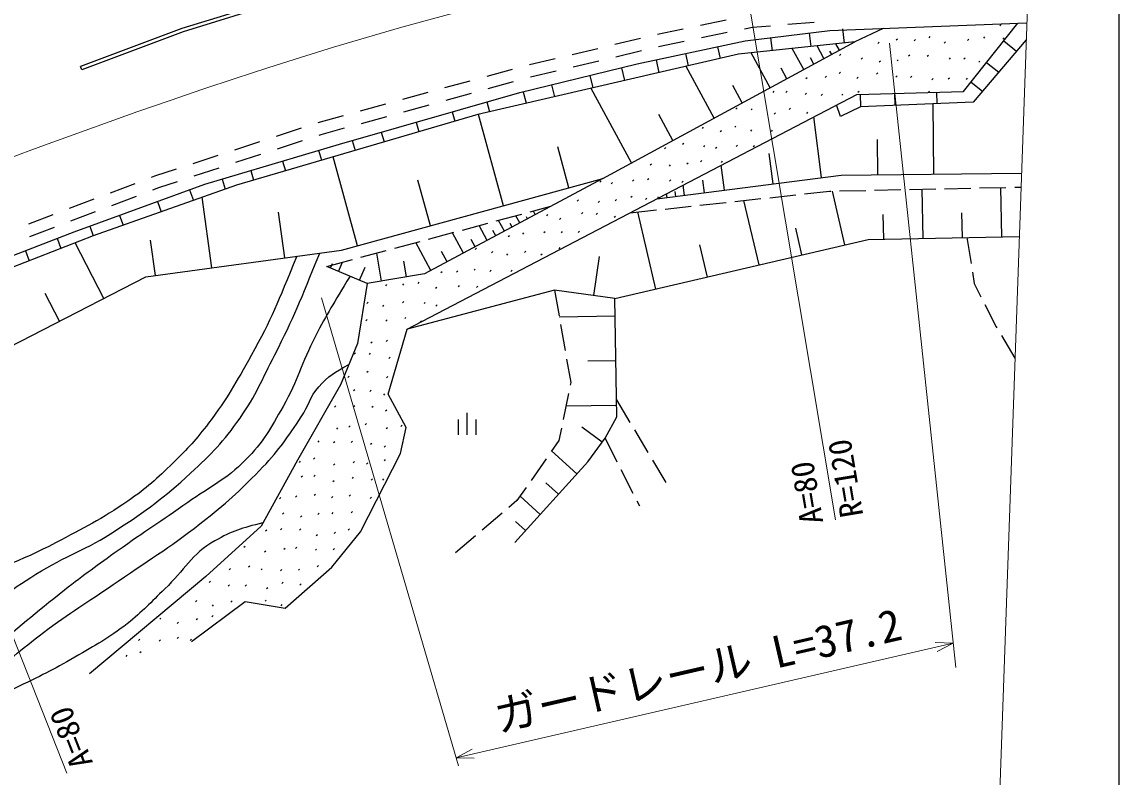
# Model space of a CAD drawing. Units: millimetres, scale not verified. Extents: x 40000 to 680000, y 20000 to 380000.
# Drawn here: x 516418 to 579000, y 259125 to 302174 of the extents above; entities that cross this region are included whole.
import ezdxf
from ezdxf.enums import TextEntityAlignment as Align

# ---------------------------------------------------------------- set-up
doc = ezdxf.new("R2010")
doc.units = ezdxf.units.MM
doc.header["$LTSCALE"] = 1000
doc.linetypes.add('CHAIN', pattern=[18.5, 12, -1.5, 3.5, -1.5])
for name, color, linetype, lineweight in [('M-BGD', 7, 'Continuous', 25), ('M-BMK', 2, 'CHAIN', 13), ('M-STR-STRD', 7, 'Continuous', 13), ('M-TTL-BAND', 7, 'Continuous', 25)]:
    doc.layers.add(name, color=color, linetype=linetype, lineweight=lineweight)
doc.styles.add('ＭＳ ゴシック', font='')
doc.styles.get('ＭＳ ゴシック').set_extended_font_data('MS Gothic')

msp = doc.modelspace()

# ---------------------------------------------------------------- linework, layer by layer
at = {"layer": 'M-BGD'}
for p, q in [((531389, 303404), (525610, 301610)), ((555116, 301985), (556585, 302286)), ((553031, 301558), (554136, 301784)), ((557626, 301785), (558097, 301881)), ((557666, 301091), (562510, 301689)), ((558097, 301881), (559113, 301962)), ((560110, 302041), (561605, 302160)), ((562510, 301689), (573742, 302126)), ((563223, 301777), (563322, 300972)), ((565552, 301808), (563926, 301036)), ((569086, 301942), (569089, 301945)), ((570131, 298206), (573218, 302106)), ((572208, 301956), (572279, 302027)), ((525610, 301610), (519831, 299443)), ((549555, 293252), (563926, 301036)), ((550235, 300899), (551695, 301243)), ((551515, 299784), (557666, 301091)), ((552669, 301472), (553031, 301558)), ((553181, 300874), (554197, 301082)), ((555177, 301283), (556647, 301584)), ((563926, 301036), (557285, 300329)), ((559118, 301270), (559209, 300534)), ((561331, 301544), (561427, 300770)), ((565244, 300953), (565314, 301023)), ((566293, 301148), (566364, 301218)), ((567319, 301099), (567389, 301169)), ((568160, 301266), (568230, 301336)), ((569030, 300968), (569101, 301039)), ((570353, 301114), (570424, 301184)), ((573708, 301153), (570675, 297607)), ((571281, 301250), (571352, 301321)), ((572375, 301191), (572445, 301262)), ((572418, 301096), (573158, 300510)), ((547802, 300325), (549262, 300669)), ((550298, 300194), (551757, 300538)), ((552731, 300768), (553181, 300874)), ((556101, 300758), (556243, 300088)), ((559090, 298417), (558013, 300406)), ((561010, 299457), (560360, 300656)), ((562167, 300084), (561775, 300807)), ((562607, 300322), (562509, 300503)), ((563046, 300560), (562850, 300922)), ((557285, 300329), (542424, 296899)), ((544819, 298151), (551515, 299784)), ((545369, 299751), (546829, 300096)), ((547864, 299621), (549324, 299965)), ((552593, 300013), (552748, 299282)), ((554269, 300369), (554418, 299667)), ((561588, 299770), (561392, 300132)), ((563056, 300270), (563126, 300340)), ((564297, 300061), (564368, 300132)), ((565318, 299893), (565389, 299964)), ((566336, 299949), (566407, 300020)), ((566995, 300238), (567065, 300309)), ((568061, 300216), (568131, 300287)), ((569323, 300051), (569393, 300122)), ((570155, 300064), (570225, 300135)), ((570997, 299877), (571067, 299948)), ((571441, 299860), (572134, 299312)), ((519831, 299443), (519761, 299630)), ((542957, 299093), (544404, 299491)), ((545431, 299047), (546891, 299391)), ((550610, 299563), (550789, 298829)), ((555908, 296693), (554310, 299642)), ((560050, 298937), (559725, 299537)), ((563042, 299236), (563113, 299307)), ((565160, 299199), (565231, 299270)), ((540547, 298429), (541993, 298827)), ((543020, 298384), (544467, 298782)), ((546634, 298594), (546801, 297909)), ((548814, 299126), (548988, 298414)), ((557499, 297555), (556960, 298550)), ((561131, 298943), (561202, 299014)), ((562237, 299004), (562308, 299075)), ((564044, 298950), (564114, 299021)), ((566267, 299029), (566338, 299100)), ((567100, 299004), (567171, 299075)), ((568326, 298880), (568397, 298950)), ((569256, 298924), (569326, 298995)), ((570289, 298897), (570360, 298968)), ((570558, 298745), (571209, 298231)), ((534531, 295212), (544819, 298151)), ((538136, 297766), (539583, 298164)), ((538396, 284651), (564034, 298042)), ((540610, 297721), (542056, 298119)), ((545017, 298199), (545179, 297535)), ((551189, 294137), (548886, 298390)), ((559261, 298156), (559331, 298227)), ((560001, 298161), (560071, 298231)), ((561098, 298046), (561169, 298116)), ((562016, 297981), (562087, 298052)), ((563183, 297993), (563253, 298063)), ((564034, 298042), (570131, 298206)), ((564101, 298166), (564172, 298237)), ((564233, 298048), (564252, 297335)), ((566199, 298100), (566218, 297418)), ((568123, 298166), (568194, 298237)), ((568591, 298164), (568608, 297519)), ((535726, 297103), (537172, 297501)), ((538200, 297058), (539646, 297456)), ((542936, 297613), (543096, 297054)), ((557149, 297198), (557220, 297269)), ((563109, 296790), (562889, 297444)), ((564252, 297335), (563109, 296790)), ((570675, 297607), (564252, 297335)), ((568441, 293500), (568398, 297510)), ((542424, 296899), (528652, 292871)), ((533316, 296440), (534762, 296838)), ((535789, 296394), (537235, 296792)), ((540951, 297046), (541103, 296513)), ((543883, 291700), (542458, 296907)), ((553548, 295415), (552750, 296890)), ((558010, 297158), (558080, 297228)), ((559336, 296923), (559407, 296994)), ((560183, 297184), (560254, 297254)), ((561185, 296956), (561256, 297027)), ((562035, 293299), (561587, 296764)), ((530939, 295665), (532365, 296131)), ((533492, 295762), (534825, 296129)), ((538910, 296463), (539066, 295917)), ((555233, 296108), (555304, 296178)), ((557075, 296172), (557146, 296242)), ((557988, 295953), (558059, 296024)), ((531004, 294950), (532430, 295416)), ((533380, 295726), (533492, 295762)), ((535256, 295419), (535419, 294850)), ((536916, 295893), (537076, 295335)), ((556252, 295920), (556323, 295991)), ((559170, 295927), (559240, 295998)), ((565234, 293466), (565212, 295471)), ((526856, 292925), (534531, 295212)), ((528562, 294889), (529988, 295355)), ((533330, 294869), (533496, 294288)), ((547615, 292721), (546977, 295054)), ((553068, 294947), (553139, 295018)), ((554106, 295201), (554177, 295272)), ((555307, 295052), (555378, 295123)), ((555983, 294974), (556054, 295045)), ((557166, 295079), (557237, 295150)), ((558130, 295066), (558201, 295136)), ((526186, 294113), (527612, 294579)), ((528627, 294174), (530053, 294640)), ((531279, 294243), (531444, 293688)), ((535552, 289419), (534165, 294484)), ((554344, 294077), (554414, 294148)), ((555128, 294202), (555198, 294272)), ((556317, 294169), (556387, 294240)), ((559263, 292941), (559039, 294673)), ((523989, 293396), (525235, 293803)), ((526251, 293398), (527677, 293864)), ((529465, 293703), (529628, 293156)), ((552249, 294020), (552320, 294091)), ((553350, 293953), (553421, 294024)), ((556491, 292583), (556307, 294006)), ((563151, 293443), (573441, 293555)), ((519398, 290204), (526856, 292925)), ((521475, 292440), (522878, 292973)), ((523812, 293329), (523989, 293396)), ((524222, 292736), (525300, 293088)), ((527846, 293220), (528017, 292647)), ((534640, 289169), (549555, 293252)), ((539717, 290559), (539005, 293163)), ((549555, 293252), (539376, 287809)), ((549382, 293043), (549452, 293114)), ((550037, 292955), (550107, 293026)), ((551244, 293103), (551314, 293174)), ((552102, 293186), (552172, 293256)), ((552625, 292083), (563151, 293443)), ((553365, 293100), (553436, 293171)), ((554065, 293019), (554136, 293089)), ((555352, 292435), (555260, 293147)), ((528652, 292871), (520487, 289986)), ((523880, 292605), (524222, 292736)), ((525976, 292604), (526195, 292003)), ((553221, 292160), (553193, 292380)), ((553717, 292224), (553679, 292517)), ((554213, 292288), (554137, 292873)), ((559070, 292156), (560561, 292317)), ((561058, 292371), (562477, 292525)), ((562477, 292525), (562550, 292526)), ((563367, 289462), (562653, 292528)), ((563050, 292537), (564549, 292569)), ((565049, 292580), (566549, 292613)), ((567049, 292624), (568548, 292656)), ((567820, 289834), (567762, 292639)), ((569048, 292667), (570548, 292700)), ((571048, 292710), (572547, 292743)), ((572315, 289928), (572256, 292737)), ((573047, 292754), (573413, 292762)), ((519139, 291551), (520541, 292084)), ((521543, 291717), (522945, 292250)), ((524152, 291939), (524364, 291356)), ((527252, 288160), (526703, 292182)), ((545409, 291348), (546582, 291663)), ((548097, 291956), (548167, 292027)), ((549292, 291887), (549362, 291958)), ((550264, 291985), (550335, 292056)), ((551149, 292180), (551220, 292251)), ((551996, 292054), (552067, 292124)), ((552725, 292096), (552711, 292206)), ((553105, 291510), (554596, 291672)), ((555093, 291725), (556584, 291887)), ((557081, 291941), (558573, 292102)), ((558462, 288319), (557605, 291997)), ((516802, 290663), (518204, 291196)), ((519207, 290828), (520609, 291361)), ((521988, 291149), (522192, 290589)), ((531414, 288729), (531059, 291330)), ((543477, 290829), (544926, 291218)), ((544819, 290719), (544599, 291130)), ((545260, 290955), (545205, 291058)), ((545701, 291191), (545591, 291396)), ((546353, 291126), (546424, 291197)), ((548334, 291237), (548405, 291308)), ((549174, 291197), (549244, 291268)), ((550197, 291036), (550268, 291106)), ((551116, 291295), (552607, 291457)), ((552577, 286948), (551553, 291342)), ((565576, 289787), (565547, 291190)), ((570068, 289881), (570038, 291285)), ((516870, 289940), (518272, 290473)), ((520289, 290529), (520487, 289986)), ((541545, 290311), (542994, 290700)), ((542951, 289720), (542498, 290567)), ((543937, 290248), (543607, 290864)), ((544378, 290484), (544268, 290689)), ((547079, 290919), (547150, 290989)), ((560914, 288891), (560557, 290424)), ((520487, 289986), (508348, 285250)), ((509927, 286557), (519398, 290204)), ((518420, 289847), (518633, 289263)), ((539613, 289793), (541062, 290181)), ((541597, 288996), (540975, 290158)), ((542274, 289358), (542047, 289781)), ((543444, 289984), (543279, 290292)), ((544160, 289938), (544230, 290009)), ((544985, 290085), (545055, 290156)), ((546195, 290165), (546265, 290235)), ((547189, 290157), (547260, 290227)), ((548146, 290172), (548217, 290243)), ((550230, 286401), (564682, 289769)), ((564682, 289769), (573315, 289948)), ((570325, 289886), (570556, 288404)), ((516614, 289132), (516834, 288561)), ((521091, 286415), (519458, 289585)), ((523481, 287645), (534640, 289169)), ((524035, 287721), (523760, 289732)), ((535750, 288756), (537199, 289145)), ((537682, 289274), (539131, 289663)), ((539738, 288002), (538885, 289597)), ((542268, 289209), (542339, 289279)), ((547055, 289240), (547126, 289310)), ((555519, 287633), (555091, 289472)), ((533818, 288238), (535267, 288627)), ((536926, 287400), (536659, 289000)), ((538353, 287638), (538204, 288530)), ((540667, 288499), (540356, 289080)), ((543203, 289013), (543274, 289084)), ((544071, 288878), (544142, 288948)), ((545089, 289027), (545160, 289098)), ((546022, 288890), (546092, 288961)), ((549042, 286571), (549361, 288804)), ((536110, 287264), (533818, 288238)), ((534023, 288151), (534133, 288411)), ((534483, 287956), (534704, 288475)), ((535677, 287448), (535994, 288194)), ((540314, 287881), (540385, 287952)), ((541204, 287905), (541275, 287976)), ((542205, 288015), (542275, 288085)), ((543115, 287952), (543185, 288023)), ((544303, 287944), (544374, 288015)), ((570633, 287910), (570735, 287254)), ((510689, 281059), (523481, 287645)), ((536110, 287264), (535565, 283835)), ((539376, 287809), (536110, 287264)), ((536124, 287261), (536131, 287268)), ((539013, 287263), (539083, 287333)), ((570735, 287254), (571115, 286509)), ((518555, 285109), (517739, 286694)), ((537168, 287139), (537238, 287210)), ((538139, 287172), (538210, 287243)), ((546801, 286891), (538396, 284651)), ((540013, 286989), (540084, 287060)), ((541314, 287070), (541384, 287140)), ((542345, 287039), (542416, 287110)), ((543036, 287075), (543068, 287107)), ((546801, 286891), (547058, 285413)), ((550230, 286401), (546801, 286891)), ((536093, 286120), (536164, 286190)), ((536996, 285955), (537067, 286026)), ((538132, 286169), (538203, 286240)), ((539356, 286114), (539427, 286185)), ((540035, 285977), (540106, 286048)), ((550352, 279665), (550230, 286401)), ((571342, 286064), (571988, 284799)), ((550248, 285401), (547071, 285343)), ((536039, 285140), (536110, 285211)), ((537175, 285120), (537246, 285191)), ((538253, 285264), (538324, 285334)), ((539131, 285058), (539202, 285129)), ((547144, 284920), (547402, 283443)), ((571988, 284799), (572029, 284730)), ((537307, 280950), (538396, 284651)), ((572286, 284301), (573056, 283014)), ((535565, 283835), (534585, 281494)), ((536328, 283873), (536399, 283943)), ((537201, 283963), (537272, 284034)), ((535375, 283234), (535446, 283305)), ((536238, 283223), (536309, 283294)), ((537353, 282991), (537424, 283061)), ((547488, 282950), (547719, 281624)), ((536098, 282201), (536169, 282272)), ((550294, 282859), (548706, 282830)), ((535008, 281909), (535078, 281980)), ((537210, 281885), (537281, 281956)), ((547719, 281624), (547688, 281473)), ((534585, 281494), (532136, 277194)), ((535336, 281154), (535407, 281225)), ((536267, 281106), (536338, 281177)), ((537055, 280898), (537126, 280969)), ((538341, 279045), (537307, 280950)), ((547589, 280983), (547289, 279514)), ((550335, 280638), (551101, 279348)), ((534249, 280214), (534320, 280285)), ((535334, 280244), (535405, 280315)), ((536374, 280204), (536445, 280274)), ((537155, 279996), (537226, 280067)), ((541820, 278638), (541820, 279888)), ((550341, 280317), (547442, 280264)), ((535069, 279077), (535140, 279148)), ((536005, 279208), (536076, 279279)), ((538035, 279109), (538106, 279180)), ((541320, 278638), (541320, 279513)), ((542320, 278638), (542320, 279513)), ((549679, 278440), (550352, 279665)), ((534371, 278959), (534442, 279030)), ((537197, 278988), (537268, 279059)), ((538015, 277575), (538341, 279045)), ((547189, 279024), (547046, 278318)), ((549521, 278222), (548348, 279075)), ((551357, 278919), (552124, 277629)), ((533311, 278218), (533381, 278288)), ((534189, 278190), (534260, 278261)), ((535205, 278201), (535276, 278272)), ((536303, 278097), (536374, 278168)), ((537086, 277930), (537157, 278000)), ((538118, 278198), (538163, 278244)), ((547046, 278318), (546600, 277678)), ((548699, 277093), (549679, 278440)), ((549679, 278440), (550358, 277103)), ((533050, 277253), (533121, 277324)), ((535729, 273111), (538015, 277575)), ((546314, 277268), (545457, 276037)), ((548079, 276409), (546631, 277723)), ((532136, 277194), (530067, 273438)), ((532247, 277061), (532317, 277131)), ((534188, 276907), (534258, 276978)), ((535318, 277040), (535388, 277111)), ((536079, 276964), (536149, 277035)), ((537094, 277150), (537165, 277220)), ((544535, 272500), (548699, 277093)), ((550585, 276657), (551264, 275319)), ((552379, 277199), (553146, 275910)), ((532346, 276232), (532416, 276303)), ((533071, 276267), (533141, 276338)), ((534150, 275967), (534221, 276038)), ((535267, 276146), (535337, 276217)), ((536341, 276055), (536412, 276126)), ((536998, 276051), (537069, 276122)), ((545171, 275626), (544657, 274888)), ((547029, 275251), (546305, 275907)), ((531119, 274988), (531190, 275058)), ((532021, 275090), (532092, 275161)), ((533086, 275188), (533156, 275258)), ((534080, 275050), (534151, 275120)), ((535082, 275143), (535153, 275214)), ((536289, 275006), (536360, 275077)), ((544657, 274888), (544199, 274500)), ((545979, 274092), (544829, 275135)), ((551490, 274874), (551638, 274582)), ((531285, 274114), (531355, 274184)), ((533303, 274100), (533374, 274171)), ((534106, 274132), (534177, 274203)), ((535206, 274185), (535277, 274256)), ((543818, 274177), (542673, 273207)), ((532313, 273945), (532384, 274016)), ((545145, 273173), (544570, 273694)), ((530067, 273438), (526910, 270553)), ((530320, 273153), (530391, 273224)), ((531172, 273221), (531243, 273292)), ((532248, 273207), (532318, 273278)), ((533199, 272890), (533270, 272961)), ((534095, 271097), (535729, 273111)), ((534224, 273012), (534295, 273082)), ((535023, 273200), (535094, 273271)), ((542292, 272884), (541148, 271914)), ((529075, 272225), (529146, 272295)), ((530261, 271960), (530331, 272031)), ((531353, 272111), (531424, 272182)), ((532023, 272154), (532093, 272225)), ((533159, 272052), (533229, 272123)), ((534178, 272081), (534248, 272151)), ((528237, 270935), (528307, 271006)), ((529342, 271102), (529413, 271173)), ((530056, 270932), (530126, 271003)), ((531428, 268757), (534095, 271097)), ((532184, 270912), (532255, 270983)), ((533262, 271111), (533333, 271182)), ((526910, 270553), (520269, 265001)), ((531174, 270886), (531245, 270957)), ((527107, 270220), (527178, 270291)), ((528186, 270010), (528256, 270080)), ((529156, 270006), (529227, 270077)), ((530376, 269870), (530446, 269941)), ((531244, 270157), (531314, 270227)), ((532278, 270067), (532349, 270137)), ((526094, 266851), (529142, 269138)), ((526324, 269119), (526395, 269190)), ((528336, 269095), (528407, 269166)), ((529142, 269138), (531428, 268757)), ((530287, 269145), (530358, 269216)), ((527281, 268875), (527352, 268946)), ((531198, 268896), (531269, 268966)), ((524277, 268121), (524347, 268192)), ((525277, 267880), (525348, 267951)), ((526363, 268099), (526434, 268170)), ((527248, 268266), (527319, 268337)), ((523069, 266911), (523140, 266981)), ((524255, 266876), (524325, 266947)), ((525280, 267027), (525351, 267098)), ((526022, 266915), (526093, 266986)), ((522358, 266006), (522429, 266076)), ((523152, 266219), (523223, 266290))]:
    msp.add_line(p, q, dxfattribs=at)
msp.add_lwpolyline([(545786, 307557), (531333, 303596), (525545, 301799), (519761, 299630)], dxfattribs=at)
for points, knots in [([(532089, 288821), (530985, 286122), (530683, 285281), (529492, 283160), (528622, 281610), (528146, 280722), (527069, 279307), (526351, 278363), (525893, 277871), (525044, 277043), (524098, 276121), (523550, 275608), (522462, 274859), (520928, 273802), (519979, 273345), (518331, 272476), (516238, 271371), (514932, 271019), (512850, 269894), (511933, 269398), (511402, 269140), (510547, 268544), (509044, 267497), (508402, 266642), (506893, 265604), (504465, 263936), (503095, 262986), (500458, 261672), (497668, 260282), (496090, 259429), (493071, 258654), (490555, 258008), (489017, 258487), (486438, 258177), (482561, 257711), (480309, 257760), (476548, 256708), (475022, 256281), (474197, 255930), (472735, 255318), (470482, 254373), (469266, 253738), (467056, 252696), (464345, 251418), (462857, 250636), (460145, 249360), (457890, 248299), (456754, 247342), (454346, 246699), (452539, 246216), (451450, 246171), (449580, 246222), (447506, 246279), (446383, 246762), (444377, 247295), (442798, 247714), (441974, 248150), (440405, 248605), (438870, 249051), (438024, 249429), (436433, 249598), (434534, 249800), (433449, 249584), (431548, 249400), (429451, 249196), (428298, 248906), (426226, 248526), (423985, 248115), (422693, 248016), (420507, 247374), (418731, 246853), (417790, 246397), (416058, 245746), (413507, 244786), (412065, 244281), (409545, 243243), (407245, 242296), (405886, 241899), (403706, 240701), (401692, 239595), (400719, 238720), (398781, 237484), (395811, 235591), (394818, 235021), (391076, 232798)], [0, 0, 0, 0, 1, 1, 1, 2, 2, 2, 3, 3, 3, 4, 4, 4, 5, 5, 5, 6, 6, 6, 7, 7, 7, 8, 8, 8, 9, 9, 9, 10, 10, 10, 11, 11, 11, 12, 12, 12, 13, 13, 13, 14, 14, 14, 15, 15, 15, 16, 16, 16, 17, 17, 17, 18, 18, 18, 19, 19, 19, 20, 20, 20, 21, 21, 21, 22, 22, 22, 23, 23, 23, 24, 24, 24, 25, 25, 25, 26, 26, 26, 27, 27, 27, 28, 28, 28, 28]), ([(506297, 260719), (507548, 261355), (508018, 261625), (508958, 262427), (510082, 263386), (510402, 264225), (511341, 265366), (512138, 266336), (512497, 266963), (513406, 267829), (514755, 269112), (515645, 269694), (517219, 270688), (518939, 271775), (520086, 272074), (521787, 273191), (523535, 274338), (524501, 275027), (526037, 276447), (527246, 277566), (527910, 278236), (528857, 279585), (529782, 280904), (530108, 281766), (530842, 283199), (531972, 285406), (532268, 286215), (533413, 289002)], [0, 0, 0, 0, 1, 1, 1, 2, 2, 2, 3, 3, 3, 4, 4, 4, 5, 5, 5, 6, 6, 6, 7, 7, 7, 8, 8, 8, 9, 9, 9, 9]), ([(535133, 287679), (534144, 286074), (533865, 285610), (533146, 284232), (532356, 282718), (532161, 281746), (531319, 280260), (530599, 278991), (530195, 278245), (529174, 277202), (528056, 276060), (527179, 275707), (525878, 274779), (524343, 273685), (523436, 273139), (521906, 272039), (520699, 271171), (520016, 270694), (518848, 269775), (517134, 268426), (516185, 267653), (514558, 266200), (512667, 264513), (512068, 263881), (509911, 261672)], [0, 0, 0, 0, 1, 1, 1, 2, 2, 2, 3, 3, 3, 4, 4, 4, 5, 5, 5, 6, 6, 6, 7, 7, 7, 8, 8, 8, 8]), ([(511698, 262070), (512993, 263368), (513360, 263727), (514479, 264731), (515767, 265886), (516506, 266518), (517894, 267551), (519417, 268683), (520348, 269208), (521906, 270291), (523871, 271658), (525047, 272324), (526910, 273826), (528253, 274908), (528975, 275560), (530167, 276805), (531139, 277820), (531568, 278498), (532352, 279664), (532782, 280305), (532838, 280790), (533345, 281372), (533894, 282005), (534257, 282195), (535069, 282649)], [0, 0, 0, 0, 1, 1, 1, 2, 2, 2, 3, 3, 3, 4, 4, 4, 5, 5, 5, 6, 6, 6, 7, 7, 7, 8, 8, 8, 8]), ([(530165, 273611), (528932, 273325), (528421, 273153), (527427, 272595), (526078, 271837), (525692, 270917), (524567, 269854), (523737, 269070), (523322, 268571), (522422, 267868), (521333, 267018), (520637, 266658), (519443, 265962), (518101, 265179), (517608, 264951), (515909, 264135)], [0, 0, 0, 0, 1, 1, 1, 2, 2, 2, 3, 3, 3, 4, 4, 4, 5, 5, 5, 5])]:
    msp.add_open_spline(points, degree=3, knots=knots, dxfattribs=at)
at = {"layer": 'M-BMK'}
msp.add_lwpolyline([(515651, 294395), (517490, 295072), (519331, 295743), (521175, 296406), (523023, 297060), (524873, 297704), (526728, 298337), (528587, 298957), (530450, 299565), (532317, 300157), (534190, 300734), (536068, 301295), (537951, 301837), (539840, 302360), (541734, 302862), (543633, 303343), (545539, 303801), (547450, 304235), (549366, 304643), (551288, 305026), (553215, 305380), (555147, 305706), (557085, 306001), (557505, 306061)], dxfattribs=at)
at = {"layer": 'M-STR-STRD'}
for p, q in [((557419, 306035), (562817, 273781)), ((573896, 306516), (572132, 256255)), ((565914, 300973), (569691, 265380)), ((506480, 290948), (518975, 259346)), ((533510, 286450), (541317, 259756)), ((541179, 260229), (569545, 266761)), ((569545, 266761), (568511, 266793)), ((569545, 266761), (568629, 266280)), ((541179, 260229), (542094, 260710)), ((541179, 260229), (542213, 260197))]:
    msp.add_line(p, q, dxfattribs=at)
at = {"layer": 'M-TTL-BAND'}
msp.add_line((579000, 20000), (579000, 370000), dxfattribs=at)

# ---------------------------------------------------------------- texts
at = {"layer": 'M-STR-STRD', "style": 'ＭＳ ゴシック'}
for s, rotation, p in [('R=120', 99.5, (563113, 273831)), ('A=80', 111.573, (519254, 259457))]:
    msp.add_text(s, height=1320, rotation=rotation, dxfattribs=at).set_placement(p, align=Align.TOP_LEFT)
msp.add_text('A=80', height=1320, rotation=99.5, dxfattribs=at).set_placement((562521, 273732), align=Align.BOTTOM_LEFT)
msp.add_text('ガードレール L=37.2', height=1833, rotation=12.968, dxfattribs=at).set_placement((555294, 263787), align=Align.BOTTOM_CENTER)

doc.saveas('drawing.dxf')
